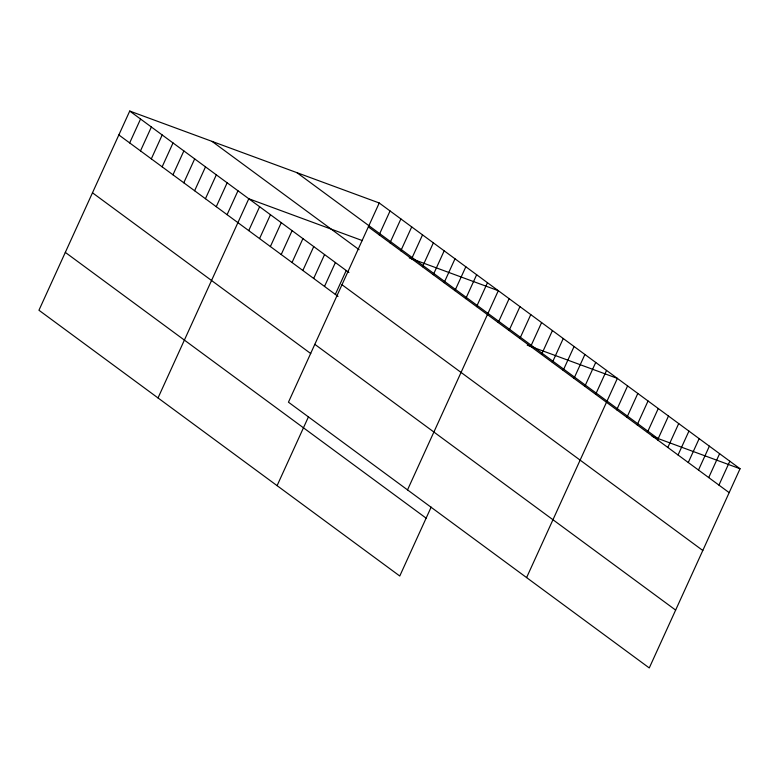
<?xml version="1.0" encoding="UTF-8"?>
<svg xmlns="http://www.w3.org/2000/svg" width="779" height="779" viewBox="0 0 779 779"><rect width="100%" height="100%" fill="white"/><g stroke="black" fill="none" stroke-linecap="round" stroke-linejoin="round"><path stroke-width="1.17" d="M379.237 202.988L288.454 402.188L649.267 667.944L740.05 468.754L379.237 202.988L129.733 111.056L38.95 310.246L399.763 576.012L431.157 507.119M129.665 142.917L140.551 119.031M140.493 150.892L151.379 127.006M151.321 158.858L162.198 134.971M162.139 166.833L173.026 142.947M172.967 174.808L183.854 150.922M183.786 182.783L194.672 158.897M194.614 190.748L205.5 166.862M205.442 198.723L216.328 174.837M216.26 206.698L227.147 182.812M227.088 214.673L237.975 190.787M158.02 397.952L248.793 198.752L362.391 240.614M248.735 230.613L259.621 206.727M259.563 238.588L270.449 214.702M270.381 246.563L281.268 222.677M281.209 254.538L292.096 230.652M292.037 262.504L302.924 238.617M302.856 270.479L313.742 246.592M313.684 278.454L324.57 254.567M324.512 286.429L335.389 262.542M335.33 294.394L346.217 270.508M379.169 234.849L390.055 210.963M277.09 485.648L308.484 416.765M389.997 242.824L400.883 218.938M400.825 250.799L411.711 226.913M411.643 258.764L422.53 234.878M422.471 266.739L433.358 242.853M433.299 274.714L444.176 250.828M444.118 282.689L455.004 258.803M454.946 290.655L465.832 266.769M465.764 298.63L476.651 274.744M476.592 306.605L487.479 282.719M407.524 489.884L498.307 290.694L409.267 257.888M498.239 322.555L509.125 298.659M509.067 330.52L519.953 306.634M519.895 338.495L530.781 314.609M530.713 346.47L541.6 322.584M541.541 354.445L552.428 330.559M552.36 362.41L563.246 338.524M563.188 370.385L574.074 346.499M574.016 378.36L584.902 354.474M584.834 386.335L595.721 362.449M595.662 394.301L606.549 370.414M526.594 577.59L617.377 378.39L527.217 345.175M616.715 409.803L627.592 385.917M626.929 417.34L637.816 393.453M637.154 424.867L648.04 400.981M647.378 432.394L658.265 408.508M657.603 439.931L668.489 416.044M667.827 447.458L678.713 423.572M678.051 454.985L688.938 431.099M688.276 462.512L699.162 438.626M698.49 470.049L709.377 446.163M708.715 477.576L719.601 453.69M718.939 485.103L729.826 461.217M652.13 436.357L740.05 468.754M296.896 172.656L657.71 438.411M368.35 226.874L729.163 492.64M212.063 141.398L359.1 249.689M129.733 111.056L348.924 272.504M341.981 284.724L702.804 550.49M118.846 134.942L338.037 296.39M314.823 344.337L675.636 610.093M92.477 192.793L310.772 353.578M65.319 252.396L426.132 518.162"/></g></svg>
